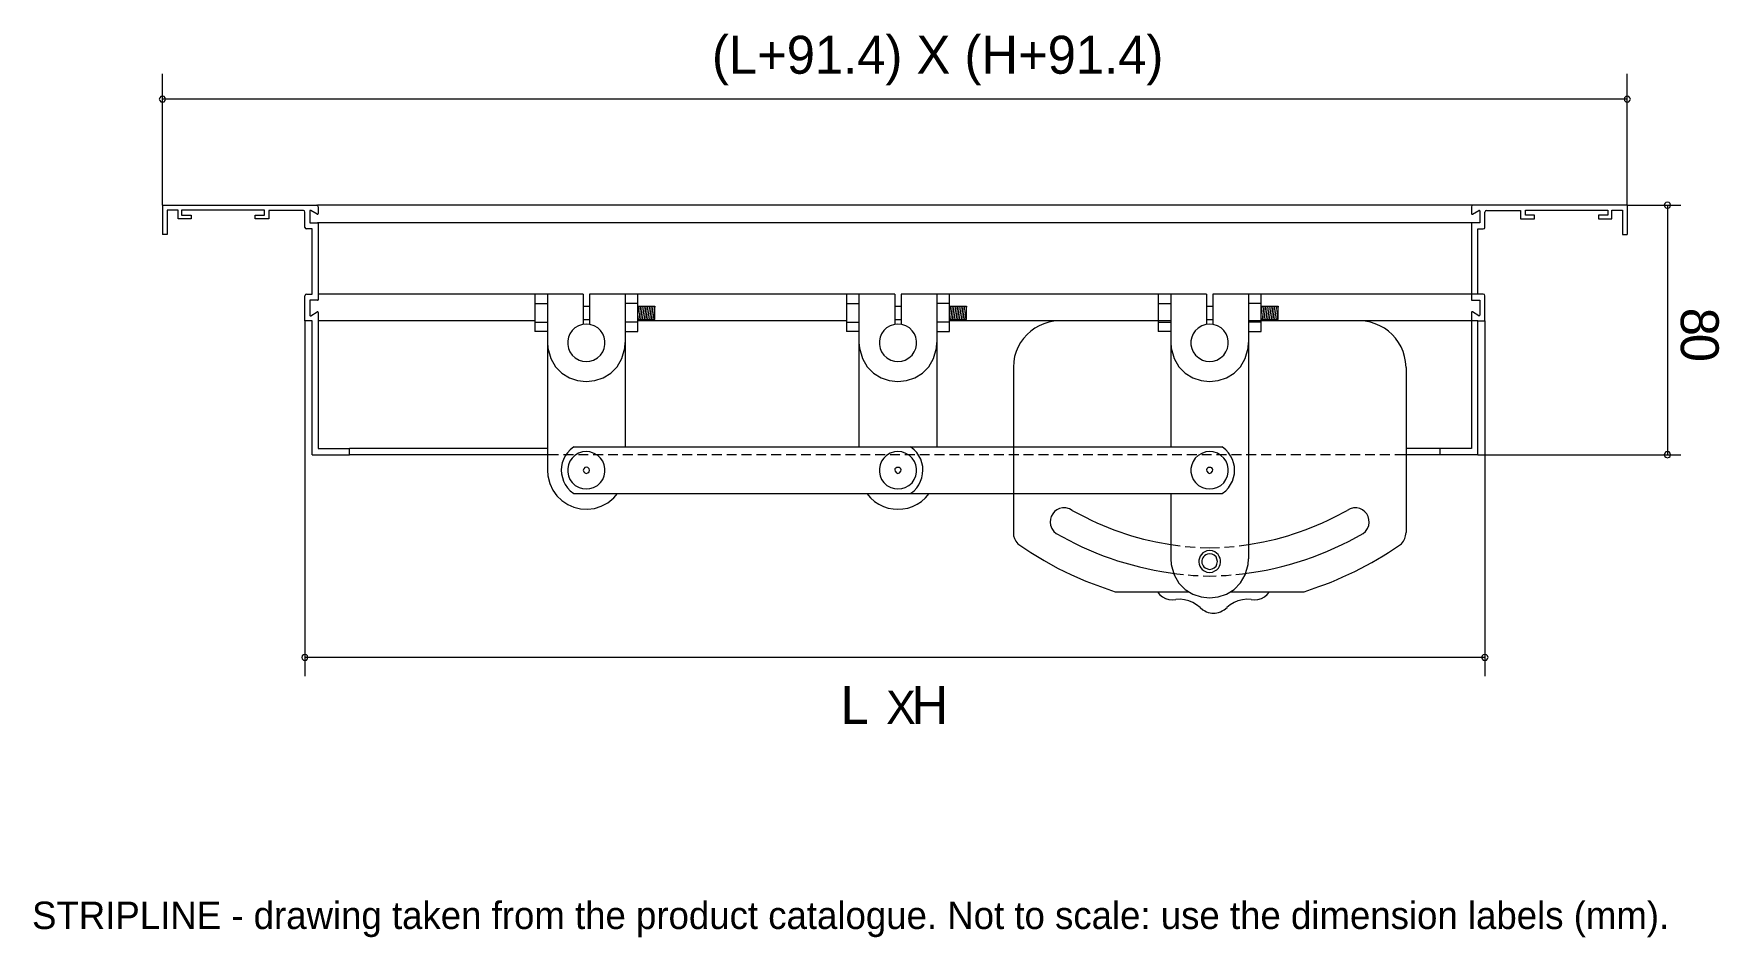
# Model space of a CAD drawing. Extents: x 0 to 247, y -13 to 119.
import ezdxf

# ---------------------------------------------------------------- set-up
doc = ezdxf.new("R2010")
doc.units = 0
for name, color, linetype in [('GEOMETRY', 7, 'Continuous'), ('NOTE', 1, 'Continuous'), ('TEXT', 7, 'Continuous')]:
    doc.layers.add(name, color=color, linetype=linetype)

msp = doc.modelspace()

# ---------------------------------------------------------------- linework, layer by layer
at = {"layer": 'GEOMETRY', "lineweight": 20}
for points in [[(19.07, 93.75), (19.07, 112.96)], [(233.2, 93.75), (233.2, 112.96)], [(233.2, 109.23), (19.07, 109.23)], [(19.07, 93.75), (41.61, 93.75)], [(19.07, 93.75), (19.07, 89.47)], [(41.84, 93.52), (41.78, 93.69), (41.61, 93.75)], [(210.64, 93.75), (41.72, 93.75)], [(233.2, 93.75), (210.64, 93.75), (210.49, 93.69), (210.43, 93.52), (210.43, 92.48), (210.49, 92.45), (210.55, 92.45), (211.5, 93)], [(233.2, 93.75), (233.2, 89.47)], [(233.2, 93.75), (241.02, 93.75)], [(239.08, 93.75), (239.08, 57.29)], [(19.73, 93.05), (19.73, 89.47), (19.07, 89.47)], [(21.35, 93.05), (19.73, 93.05)], [(21.87, 93.05), (21.87, 92.3), (23.26, 92.3), (23.26, 91.75), (21.35, 91.75), (21.35, 93.05)], [(39.87, 90.51), (39.87, 92.74), (39.81, 92.91), (39.67, 92.97), (34.63, 92.97), (34.63, 91.75), (32.61, 91.75), (32.61, 92.3), (33.97, 92.3), (33.97, 93.05), (21.87, 93.05)], [(41.69, 92.45), (40.74, 93), (40.68, 93), (40.62, 92.97), (40.62, 91.2), (41.75, 91.2)], [(41.69, 92.45), (41.78, 92.45), (41.81, 92.48), (41.84, 92.53)], [(210.52, 91.2), (41.72, 91.2)], [(41.84, 91.12), (41.81, 91.18), (41.75, 91.2)], [(41.84, 93.52), (41.84, 92.53)], [(211.65, 92.91), (211.65, 91.2), (210.52, 91.2), (210.43, 91.18), (210.43, 79.89), (210.52, 79.86), (211.65, 79.86)], [(211.33, 76.85), (212.37, 76.85), (212.37, 80.53), (212.31, 80.7), (212.14, 80.76), (211.33, 80.76), (211.33, 90.28), (212.14, 90.28), (212.31, 90.36), (212.37, 90.51), (212.37, 92.74)], [(211.65, 92.91), (211.62, 92.97), (211.56, 93), (211.5, 93)], [(212.6, 92.97), (212.46, 92.91), (212.37, 92.74)], [(212.6, 92.97), (217.61, 92.97), (217.61, 91.75), (219.66, 91.75), (219.66, 92.3), (218.3, 92.3), (218.3, 93.05), (230.37, 93.05)], [(230.37, 93.05), (230.37, 92.3), (229.01, 92.3), (229.01, 91.75), (230.92, 91.75), (230.92, 93.05)], [(230.92, 93.05), (232.51, 93.05)], [(232.51, 93.05), (232.51, 89.47), (233.2, 89.47)], [(39.87, 90.51), (39.96, 90.36), (40.1, 90.28)], [(40.1, 80.76), (40.94, 80.76), (40.94, 90.28), (40.1, 90.28)], [(41.84, 91.12), (41.84, 79.95)], [(40.1, 80.76), (39.96, 80.7), (39.87, 80.53)], [(40.94, 76.85), (39.87, 76.85), (39.87, 80.53)], [(40.62, 79.86), (40.62, 77.63), (40.68, 77.6), (40.74, 77.6), (41.69, 78.15)], [(41.75, 79.86), (40.62, 79.86)], [(41.75, 79.86), (41.81, 79.89), (41.84, 79.95)], [(75.34, 80.76), (41.84, 80.76)], [(73.52, 80.76), (73.52, 75.29)], [(73.52, 79.4), (75.34, 79.4)], [(75.34, 80.76), (75.34, 55.04)], [(80.58, 80.76), (75.34, 80.76)], [(80.58, 80.76), (80.58, 76.36)], [(80.58, 79.02), (81.48, 79.02)], [(81.48, 80.76), (81.48, 76.36)], [(86.71, 80.76), (81.48, 80.76)], [(126.12, 80.76), (86.71, 80.76)], [(86.71, 80.76), (86.71, 58.45)], [(86.71, 75.29), (88.54, 75.29), (88.54, 80.76)], [(88.54, 79.4), (86.71, 79.4)], [(88.54, 79.02), (91.02, 79.02)], [(88.54, 77.03), (91.02, 77.03), (91.02, 79.02), (90.76, 77.03)], [(88.68, 79.02), (88.54, 77.95)], [(88.94, 79.02), (88.68, 77.03)], [(89.2, 79.02), (88.94, 77.03)], [(89.46, 79.02), (89.2, 77.03)], [(89.72, 79.02), (89.46, 77.03)], [(89.98, 79.02), (89.72, 77.03)], [(90.24, 79.02), (89.98, 77.03)], [(90.5, 79.02), (90.24, 77.03)], [(90.76, 79.02), (90.5, 77.03)], [(119.06, 80.76), (119.06, 75.29)], [(119.06, 79.4), (120.88, 79.4)], [(120.88, 80.76), (120.88, 58.45)], [(126.12, 80.76), (120.88, 80.76)], [(126.12, 80.76), (126.12, 76.36)], [(126.12, 79.02), (127.05, 79.02)], [(171.69, 80.76), (127.05, 80.76)], [(127.05, 80.76), (127.05, 76.36)], [(132.28, 80.76), (127.05, 80.76)], [(132.28, 80.76), (132.28, 58.45)], [(132.28, 75.29), (134.11, 75.29), (134.11, 80.76)], [(134.11, 79.4), (132.28, 79.4)], [(134.11, 79.02), (136.59, 79.02)], [(134.11, 77.03), (136.59, 77.03), (136.59, 79.02), (136.33, 77.03)], [(134.25, 79.02), (134.11, 77.95)], [(134.51, 79.02), (134.25, 77.03)], [(134.77, 79.02), (134.51, 77.03)], [(135.03, 79.02), (134.77, 77.03)], [(135.29, 79.02), (135.03, 77.03)], [(135.55, 79.02), (135.29, 77.03)], [(135.81, 79.02), (135.55, 77.03)], [(136.07, 79.02), (135.81, 77.03)], [(136.33, 79.02), (136.07, 77.03)], [(164.63, 80.76), (164.63, 75.29)], [(164.63, 79.4), (166.45, 79.4)], [(166.45, 80.76), (166.45, 58.45)], [(171.69, 80.76), (166.46, 80.76)], [(171.69, 80.76), (171.69, 76.36)], [(171.69, 79.02), (172.62, 79.02)], [(211.33, 80.76), (172.62, 80.76)], [(172.62, 80.76), (172.62, 76.36)], [(177.85, 80.76), (172.62, 80.76)], [(177.85, 80.76), (177.85, 42.07)], [(177.85, 75.29), (179.68, 75.29), (179.68, 80.76)], [(179.68, 79.4), (177.85, 79.4)], [(179.68, 79.02), (182.17, 79.02)], [(179.68, 77.03), (182.17, 77.03), (182.17, 79.02), (181.91, 77.03)], [(179.79, 79.02), (179.68, 77.95)], [(180.05, 79.02), (179.82, 77.03)], [(180.31, 79.02), (180.08, 77.03)], [(180.57, 79.02), (180.34, 77.03)], [(180.83, 79.02), (180.6, 77.03)], [(181.12, 79.02), (180.86, 77.03)], [(181.38, 79.02), (181.12, 77.03)], [(181.64, 79.02), (181.38, 77.03)], [(181.9, 79.02), (181.64, 77.03)], [(211.65, 79.86), (211.65, 77.69)], [(39.87, 76.85), (39.87, 24.95)], [(40.94, 57.29), (40.94, 76.85)], [(41.84, 78.07), (41.81, 78.13), (41.78, 78.15), (41.69, 78.15)], [(41.84, 78.07), (41.84, 58.22)], [(73.52, 76.85), (41.84, 76.85)], [(73.52, 76.68), (75.34, 76.68)], [(80.58, 77.03), (81.48, 77.03)], [(88.54, 76.68), (86.71, 76.68)], [(119.06, 76.85), (88.54, 76.85)], [(119.06, 76.68), (120.88, 76.68)], [(126.12, 77.03), (127.05, 77.03)], [(134.11, 76.68), (132.28, 76.68)], [(164.63, 76.85), (134.11, 76.85)], [(150.28, 76.85), (149.38, 76.79), (148.65, 76.66), (147.93, 76.44), (147.25, 76.14), (146.61, 75.77), (146.01, 75.34), (145.46, 74.84), (144.96, 74.29), (144.52, 73.7), (144.16, 73.05), (143.86, 72.37), (143.64, 71.66), (143.51, 70.92), (143.45, 70.02)], [(166.45, 76.85), (150.28, 76.85)], [(164.63, 76.68), (166.45, 76.68)], [(171.69, 77.03), (172.62, 77.03)], [(194.03, 76.85), (177.85, 76.85)], [(179.68, 76.68), (177.85, 76.68)], [(211.33, 76.85), (179.68, 76.85)], [(200.86, 70.02), (200.8, 70.92), (200.65, 71.67), (200.43, 72.39), (200.13, 73.07), (199.76, 73.71), (199.33, 74.31), (198.84, 74.86), (198.29, 75.35), (197.69, 75.78), (197.05, 76.14), (196.36, 76.44), (195.64, 76.66), (194.9, 76.79), (194.03, 76.85)], [(211.5, 77.6), (210.55, 78.15), (210.49, 78.15), (210.43, 78.12), (210.43, 78.07)], [(210.43, 78.07), (210.43, 58.22)], [(211.33, 57.29), (211.33, 76.85)], [(211.5, 77.6), (211.56, 77.6), (211.62, 77.63), (211.65, 77.69)], [(212.37, 76.85), (212.37, 24.95)], [(75.34, 75.29), (73.52, 75.29)], [(120.88, 75.29), (119.06, 75.29)], [(166.45, 75.29), (164.63, 75.29)], [(75.34, 73.67), (75.4, 72.86), (75.83, 71.37), (76.53, 70.15), (77.46, 69.2), (78.55, 68.53), (79.76, 68.12), (81.02, 67.99), (82.28, 68.12), (83.49, 68.53), (84.59, 69.2), (85.52, 70.15), (86.22, 71.37), (86.65, 72.86), (86.71, 73.67)], [(120.88, 73.67), (120.94, 72.86), (121.38, 71.37), (122.09, 70.15), (123.02, 69.2), (124.12, 68.53), (125.32, 68.12), (126.58, 67.98), (127.85, 68.12), (129.05, 68.52), (130.15, 69.2), (131.08, 70.15), (131.79, 71.37), (132.23, 72.86), (132.28, 73.67)], [(166.45, 73.67), (166.51, 72.86), (166.95, 71.37), (167.66, 70.15), (168.59, 69.2), (169.68, 68.52), (170.89, 68.12), (172.15, 67.98), (173.41, 68.12), (174.62, 68.53), (175.71, 69.2), (176.64, 70.15), (177.36, 71.37), (177.8, 72.86), (177.85, 73.67)], [(143.45, 70.02), (143.45, 45.92)], [(200.86, 70.02), (200.86, 45.92)], [(40.94, 57.29), (46.41, 57.29)], [(41.84, 58.22), (46.41, 58.22)], [(75.34, 58.22), (46.41, 58.22)], [(46.41, 57.29), (46.41, 58.22)], [(75.34, 57.29), (46.41, 57.29)], [(76.96, 57.29), (75.34, 57.29)], [(79.19, 58.45), (78.67, 58.02), (78.27, 57.58), (77.95, 57.11), (77.69, 56.61), (77.51, 56.09), (77.41, 55.56), (77.37, 55.02), (77.41, 54.49), (77.52, 53.96), (77.7, 53.44), (77.95, 52.94), (78.27, 52.47), (78.67, 52.03), (79.19, 51.62)], [(79.13, 57.29), (77.69, 57.29)], [(79.19, 58.45), (173.98, 58.45)], [(81.3, 57.29), (79.86, 57.29)], [(83.47, 57.29), (82.03, 57.29)], [(85.64, 57.29), (84.2, 57.29)], [(87.81, 57.29), (86.37, 57.29)], [(89.98, 57.29), (88.54, 57.29)], [(92.15, 57.29), (90.71, 57.29)], [(94.32, 57.29), (92.88, 57.29)], [(96.49, 57.29), (95.05, 57.29)], [(98.66, 57.29), (97.22, 57.29)], [(100.83, 57.29), (99.39, 57.29)], [(103, 57.29), (101.56, 57.29)], [(105.17, 57.29), (103.73, 57.29)], [(107.34, 57.29), (105.9, 57.29)], [(109.51, 57.29), (108.07, 57.29)], [(111.68, 57.29), (110.24, 57.29)], [(113.85, 57.29), (112.41, 57.29)], [(116.02, 57.29), (114.58, 57.29)], [(118.19, 57.29), (116.75, 57.29)], [(120.36, 57.29), (118.92, 57.29)], [(122.53, 57.29), (121.09, 57.29)], [(124.7, 57.29), (123.26, 57.29)], [(126.87, 57.29), (125.43, 57.29)], [(129.04, 57.29), (127.6, 57.29)], [(128.41, 51.62), (128.93, 52.03), (129.32, 52.45), (129.65, 52.91), (129.9, 53.41), (130.08, 53.94), (130.19, 54.48), (130.23, 55.02), (130.2, 55.57), (130.09, 56.11), (129.91, 56.64), (129.65, 57.13), (129.33, 57.6), (128.93, 58.02), (128.41, 58.45)], [(131.21, 57.29), (129.77, 57.29)], [(133.38, 57.29), (131.94, 57.29)], [(135.55, 57.29), (134.11, 57.29)], [(137.72, 57.29), (136.28, 57.29)], [(139.89, 57.29), (138.45, 57.29)], [(142.06, 57.29), (140.62, 57.29)], [(144.23, 57.29), (142.79, 57.29)], [(146.4, 57.29), (144.96, 57.29)], [(148.57, 57.29), (147.13, 57.29)], [(150.74, 57.29), (149.3, 57.29)], [(152.91, 57.29), (151.47, 57.29)], [(155.08, 57.29), (153.64, 57.29)], [(157.25, 57.29), (155.81, 57.29)], [(159.42, 57.29), (157.98, 57.29)], [(161.59, 57.29), (160.15, 57.29)], [(163.76, 57.29), (162.32, 57.29)], [(165.93, 57.29), (164.49, 57.29)], [(168.1, 57.29), (166.66, 57.29)], [(170.27, 57.29), (168.83, 57.29)], [(172.44, 57.29), (171, 57.29)], [(174.61, 57.29), (173.17, 57.29)], [(173.98, 51.62), (174.5, 52.03), (174.89, 52.47), (175.22, 52.94), (175.47, 53.44), (175.65, 53.96), (175.76, 54.49), (175.8, 55.02), (175.76, 55.56), (175.65, 56.09), (175.47, 56.61), (175.22, 57.11), (174.9, 57.58), (174.5, 58.02), (173.98, 58.45)], [(176.78, 57.29), (175.34, 57.29)], [(178.95, 57.29), (177.51, 57.29)], [(181.12, 57.29), (179.68, 57.29)], [(183.29, 57.29), (181.85, 57.29)], [(185.46, 57.29), (184.02, 57.29)], [(187.63, 57.29), (186.19, 57.29)], [(189.8, 57.29), (188.36, 57.29)], [(191.97, 57.29), (190.53, 57.29)], [(194.14, 57.29), (192.7, 57.29)], [(196.31, 57.29), (194.87, 57.29)], [(198.48, 57.29), (197.04, 57.29)], [(200.86, 57.29), (199.21, 57.29)], [(205.86, 58.22), (200.86, 58.22)], [(205.86, 57.29), (200.86, 57.29)], [(205.86, 57.29), (205.86, 58.22)], [(210.43, 58.22), (205.86, 58.22)], [(211.33, 57.29), (205.86, 57.29)], [(211.33, 57.29), (241.02, 57.29)], [(75.34, 55.04), (75.4, 54.2), (75.67, 53.1), (76.12, 52.13), (76.72, 51.29), (77.46, 50.59), (78.3, 50.03), (79.22, 49.63), (80.19, 49.4), (81.2, 49.33), (82.21, 49.45), (83.2, 49.76), (84.15, 50.27), (85.03, 50.99), (85.58, 51.62)], [(79.19, 51.62), (173.98, 51.62)], [(122.04, 51.62), (122.56, 50.99), (123.16, 50.48), (123.8, 50.06), (124.47, 49.74), (125.16, 49.5), (125.87, 49.37), (126.58, 49.32), (127.3, 49.37), (128.01, 49.5), (128.7, 49.74), (129.37, 50.06), (130.01, 50.48), (130.6, 50.99), (131.15, 51.62)], [(152.04, 49.16), (151.64, 49.39), (151.14, 49.52), (150.66, 49.53), (150.22, 49.43), (149.83, 49.25), (149.48, 48.99), (149.2, 48.66), (149, 48.28), (148.87, 47.87), (148.83, 47.43), (148.9, 46.98), (149.07, 46.53), (149.35, 46.1), (149.7, 45.81)], [(166.45, 51.62), (166.45, 42.07)], [(194.58, 45.81), (194.92, 46.1), (195.23, 46.51), (195.41, 46.95), (195.48, 47.4), (195.44, 47.84), (195.32, 48.25), (195.11, 48.64), (194.83, 48.97), (194.48, 49.24), (194.08, 49.43), (193.64, 49.53), (193.17, 49.52), (192.67, 49.39), (192.26, 49.16)], [(152.04, 49.16), (153.98, 48.15), (154.81, 47.74), (155.64, 47.36), (156.48, 46.99), (157.32, 46.65), (158.16, 46.32), (159.01, 46.01), (159.87, 45.72), (160.73, 45.45), (161.61, 45.2), (162.49, 44.97), (163.38, 44.76), (164.28, 44.56), (166.45, 44.19), (167.84, 43.98)], [(176.44, 43.98), (177.85, 44.19), (180, 44.56), (180.91, 44.75), (181.8, 44.97), (182.69, 45.2), (183.56, 45.45), (184.42, 45.72), (185.28, 46.01), (186.13, 46.32), (186.97, 46.65), (187.81, 47), (188.65, 47.36), (189.49, 47.75), (190.33, 48.15), (192.26, 49.16)], [(143.45, 45.92), (143.48, 45.46), (143.63, 45.05), (143.83, 44.65), (144.12, 44.3), (146, 43.03), (147.94, 41.84), (149.93, 40.74), (151.96, 39.76), (154.04, 38.83), (156.18, 38.02), (158.32, 37.27)], [(149.7, 45.81), (152.48, 44.33), (153.48, 43.84), (154.49, 43.38), (155.52, 42.95), (156.56, 42.54), (157.61, 42.16), (158.66, 41.81), (159.73, 41.49), (160.8, 41.19), (161.88, 40.91), (162.97, 40.66), (164.06, 40.43), (165.15, 40.22), (167.35, 39.9), (168.31, 39.82)], [(175.97, 39.82), (176.93, 39.9), (179.24, 40.22), (180.39, 40.44), (181.54, 40.68), (182.68, 40.96), (183.81, 41.26), (184.94, 41.6), (186.06, 41.96), (187.17, 42.35), (188.28, 42.76), (189.37, 43.2), (190.44, 43.67), (191.5, 44.16), (192.55, 44.68), (194.61, 45.81)], [(200.19, 44.3), (200.48, 44.65), (200.68, 45.05), (200.8, 45.46), (200.86, 45.92)], [(166.45, 42.07), (166.51, 41.26), (166.95, 39.77), (167.66, 38.55), (168.59, 37.6), (169.68, 36.93), (170.89, 36.52), (172.15, 36.39), (173.41, 36.52), (174.61, 36.93), (175.71, 37.61), (176.64, 38.56), (177.36, 39.77), (177.8, 41.26), (177.85, 42.07)], [(168.57, 43.9), (170.01, 43.78)], [(170.74, 43.75), (172.15, 43.69)], [(172.15, 43.69), (173.57, 43.75)], [(174.3, 43.78), (175.71, 43.9)], [(185.98, 37.27), (188.13, 38.02), (189.01, 38.35), (189.9, 38.7), (190.77, 39.06), (191.64, 39.44), (192.5, 39.83), (193.36, 40.24), (194.2, 40.67), (195.04, 41.11), (195.87, 41.57), (196.69, 42.04), (197.51, 42.53), (198.31, 43.03), (200.19, 44.3)], [(169.03, 39.73), (169.75, 39.67), (170.48, 39.64)], [(171.2, 39.62), (172.15, 39.56)], [(172.15, 39.56), (173.11, 39.62)], [(173.83, 39.64), (174.56, 39.67), (175.28, 39.73)], [(158.32, 37.27), (169.06, 37.27)], [(164.52, 37.27), (164.83, 36.87), (165.24, 36.55), (165.7, 36.29), (166.19, 36.14), (166.69, 36.08), (167.21, 36.14)], [(175.25, 37.27), (185.98, 37.27)], [(178.2, 36.14), (178.72, 36.08), (179.21, 36.14), (179.71, 36.29), (180.17, 36.55), (180.57, 36.87), (180.89, 37.27)], [(170.74, 34.96), (170.24, 35.36), (169.69, 35.71), (169.12, 35.94), (168.48, 36.11), (167.84, 36.17), (167.21, 36.14)], [(170.74, 34.96), (171.14, 34.61), (171.42, 34.47), (171.69, 34.35), (171.95, 34.26), (172.21, 34.19), (172.46, 34.16), (172.7, 34.14), (172.95, 34.16), (173.2, 34.2), (173.46, 34.26), (173.72, 34.35), (173.99, 34.47), (174.27, 34.61), (174.7, 34.96)], [(178.2, 36.14), (177.56, 36.17), (176.93, 36.11), (176.29, 35.94), (175.71, 35.71), (175.16, 35.36), (174.67, 34.96)], [(212.37, 27.67), (39.87, 27.67)]]:
    msp.add_lwpolyline(points, dxfattribs=at)
for points in [[(19.07, 108.8), (19.3, 108.85), (19.44, 109.03), (19.53, 109.23), (19.44, 109.46), (19.3, 109.63), (19.07, 109.69), (18.83, 109.63), (18.66, 109.46), (18.6, 109.23), (18.66, 109.03), (18.83, 108.85), (19.07, 108.8)], [(233.2, 108.8), (233.43, 108.85), (233.58, 109.03), (233.67, 109.23), (233.58, 109.46), (233.43, 109.63), (233.2, 109.69), (232.97, 109.63), (232.8, 109.46), (232.74, 109.23), (232.8, 109.03), (232.97, 108.85), (233.2, 108.8)], [(239.08, 93.29), (239.31, 93.35), (239.48, 93.52), (239.54, 93.75), (239.48, 93.98), (239.31, 94.15), (239.08, 94.21), (238.85, 94.15), (238.67, 93.98), (238.61, 93.75), (238.67, 93.52), (238.85, 93.35), (239.08, 93.29)], [(81.01, 70.92), (81.56, 70.98), (82.08, 71.12), (82.64, 71.45), (83.09, 71.86), (83.42, 72.33), (83.63, 72.84), (83.74, 73.38), (83.74, 73.93), (83.64, 74.47), (83.42, 74.97), (83.11, 75.43), (82.69, 75.82), (82.18, 76.13), (81.56, 76.33), (81.01, 76.39), (80.49, 76.33), (79.88, 76.13), (79.36, 75.82), (78.95, 75.43), (78.63, 74.97), (78.42, 74.47), (78.31, 73.93), (78.31, 73.38), (78.42, 72.84), (78.64, 72.33), (78.97, 71.86), (79.41, 71.45), (79.97, 71.12), (80.49, 70.98), (81.01, 70.92)], [(126.58, 70.92), (127.13, 70.98), (127.63, 71.12), (128.19, 71.44), (128.64, 71.84), (128.97, 72.31), (129.19, 72.82), (129.3, 73.37), (129.31, 73.91), (129.2, 74.45), (128.99, 74.96), (128.68, 75.42), (128.26, 75.82), (127.75, 76.13), (127.13, 76.33), (126.58, 76.39), (126.06, 76.33), (125.44, 76.13), (124.93, 75.82), (124.51, 75.43), (124.19, 74.97), (123.98, 74.47), (123.87, 73.93), (123.87, 73.38), (123.98, 72.84), (124.2, 72.33), (124.53, 71.86), (124.98, 71.45), (125.54, 71.12), (126.06, 70.98), (126.58, 70.92)], [(172.15, 70.92), (172.67, 70.98), (173.2, 71.12), (173.75, 71.44), (174.2, 71.84), (174.53, 72.31), (174.74, 72.83), (174.85, 73.38), (174.85, 73.93), (174.75, 74.47), (174.54, 74.98), (174.22, 75.44), (173.81, 75.83), (173.29, 76.14), (172.67, 76.33), (172.15, 76.39), (171.6, 76.33), (170.99, 76.12), (170.47, 75.81), (170.05, 75.42), (169.74, 74.96), (169.53, 74.45), (169.42, 73.92), (169.42, 73.37), (169.54, 72.83), (169.76, 72.32), (170.09, 71.85), (170.55, 71.45), (171.11, 71.12), (171.6, 70.98), (172.15, 70.92)], [(81.01, 52.29), (81.56, 52.35), (82.08, 52.49), (82.64, 52.82), (83.09, 53.22), (83.42, 53.7), (83.64, 54.21), (83.75, 54.75), (83.74, 55.3), (83.64, 55.83), (83.42, 56.34), (83.11, 56.8), (82.69, 57.19), (82.18, 57.49), (81.56, 57.7), (81.01, 57.76), (80.49, 57.7), (79.88, 57.5), (79.36, 57.19), (78.95, 56.8), (78.63, 56.34), (78.42, 55.83), (78.31, 55.3), (78.31, 54.75), (78.42, 54.21), (78.64, 53.69), (78.97, 53.22), (79.41, 52.82), (79.97, 52.49), (80.49, 52.35), (81.01, 52.29)], [(126.58, 52.29), (127.13, 52.35), (127.63, 52.49), (128.19, 52.81), (128.64, 53.21), (128.97, 53.68), (129.2, 54.19), (129.31, 54.73), (129.31, 55.28), (129.2, 55.82), (128.99, 56.33), (128.68, 56.79), (128.26, 57.18), (127.75, 57.49), (127.13, 57.7), (126.58, 57.76), (126.06, 57.7), (125.45, 57.5), (124.93, 57.19), (124.51, 56.8), (124.19, 56.34), (123.98, 55.83), (123.87, 55.3), (123.87, 54.75), (123.98, 54.21), (124.2, 53.69), (124.53, 53.22), (124.98, 52.82), (125.54, 52.49), (126.06, 52.35), (126.58, 52.29)], [(172.15, 52.29), (172.67, 52.35), (173.2, 52.49), (173.76, 52.81), (174.2, 53.21), (174.53, 53.68), (174.75, 54.2), (174.86, 54.74), (174.86, 55.29), (174.75, 55.84), (174.54, 56.35), (174.22, 56.81), (173.8, 57.2), (173.29, 57.5), (172.67, 57.7), (172.15, 57.76), (171.6, 57.7), (170.99, 57.49), (170.47, 57.18), (170.05, 56.79), (169.74, 56.33), (169.52, 55.82), (169.42, 55.28), (169.42, 54.73), (169.53, 54.19), (169.76, 53.68), (170.09, 53.22), (170.54, 52.81), (171.11, 52.49), (171.6, 52.35), (172.15, 52.29)], [(239.08, 56.86), (239.31, 56.92), (239.48, 57.06), (239.54, 57.29), (239.48, 57.52), (239.31, 57.7), (239.08, 57.76), (238.85, 57.7), (238.67, 57.52), (238.61, 57.29), (238.67, 57.06), (238.85, 56.92), (239.08, 56.86)], [(81.01, 54.57), (81.24, 54.63), (81.42, 54.8), (81.48, 55.04), (81.42, 55.24), (81.24, 55.41), (81.01, 55.47), (80.81, 55.41), (80.64, 55.24), (80.58, 55.04), (80.64, 54.8), (80.81, 54.63), (81.01, 54.57)], [(126.58, 54.57), (126.81, 54.63), (126.99, 54.88), (127.05, 55.08), (127.02, 55.24), (126.91, 55.35), (126.76, 55.42), (126.58, 55.44), (126.41, 55.42), (126.26, 55.35), (126.15, 55.24), (126.12, 55.08), (126.18, 54.88), (126.35, 54.63), (126.58, 54.57)], [(172.15, 54.57), (172.38, 54.63), (172.55, 54.89), (172.6, 55.09), (172.56, 55.25), (172.46, 55.36), (172.31, 55.43), (172.14, 55.45), (171.97, 55.43), (171.82, 55.35), (171.72, 55.24), (171.69, 55.08), (171.75, 54.88), (171.92, 54.63), (172.15, 54.57)], [(172.15, 40.08), (172.56, 40.14), (172.93, 40.31), (173.21, 40.5), (173.43, 40.73), (173.59, 40.99), (173.7, 41.28), (173.74, 41.57), (173.74, 41.87), (173.67, 42.16), (173.56, 42.44), (173.39, 42.7), (173.16, 42.92), (172.89, 43.1), (172.56, 43.23), (172.15, 43.29), (171.75, 43.23), (171.43, 43.11), (171.16, 42.94), (170.94, 42.72), (170.76, 42.47), (170.64, 42.2), (170.58, 41.91), (170.56, 41.61), (170.61, 41.31), (170.7, 41.02), (170.86, 40.75), (171.07, 40.51), (171.34, 40.31), (171.75, 40.14), (172.15, 40.08)], [(172.15, 40.54), (172.5, 40.6), (172.82, 40.77), (173.08, 41), (173.22, 41.32), (173.28, 41.7), (173.22, 42.05), (173.08, 42.36), (172.82, 42.6), (172.5, 42.77), (172.15, 42.83), (171.81, 42.77), (171.59, 42.67), (171.41, 42.54), (171.26, 42.39), (171.14, 42.22), (171.06, 42.04), (171.01, 41.85), (170.99, 41.65), (171.02, 41.45), (171.08, 41.26), (171.18, 41.08), (171.31, 40.92), (171.49, 40.77), (171.81, 40.6), (172.15, 40.54)], [(39.87, 27.23), (40.1, 27.29), (40.27, 27.46), (40.33, 27.67), (40.27, 27.9), (40.1, 28.07), (39.87, 28.13), (39.67, 28.07), (39.49, 27.9), (39.44, 27.67), (39.49, 27.46), (39.67, 27.29), (39.87, 27.23)], [(212.37, 27.23), (212.6, 27.29), (212.78, 27.46), (212.84, 27.67), (212.78, 27.9), (212.6, 28.07), (212.37, 28.13), (212.14, 28.07), (212, 27.9), (211.91, 27.67), (212, 27.46), (212.14, 27.29), (212.37, 27.23)]]:
    msp.add_lwpolyline(points, close=True, dxfattribs=at)

# ---------------------------------------------------------------- texts
at = {"layer": 'NOTE'}
msp.add_text('STRIPLINE - drawing taken from the product catalogue. Not to scale: use the dimension labels (mm).', height=4, dxfattribs=at).set_placement((0, -12))
at = {"layer": 'TEXT'}
for s, height, p in [('(L+91.4) X (H+91.4)', 5.549, (99.39, 112.96)), ('L', 5.55, (118.2, 17.96)), ('X', 4.86, (124.85, 17.96)), ('H', 5.55, (128.56, 17.96))]:
    msp.add_text(s, height=height, dxfattribs=at).set_placement(p)
for s, p in [('8', (241.02, 78.78)), ('0', (241.02, 74.97))]:
    msp.add_text(s, height=5.55, rotation=270, dxfattribs=at).set_placement(p)

doc.saveas('drawing.dxf')
